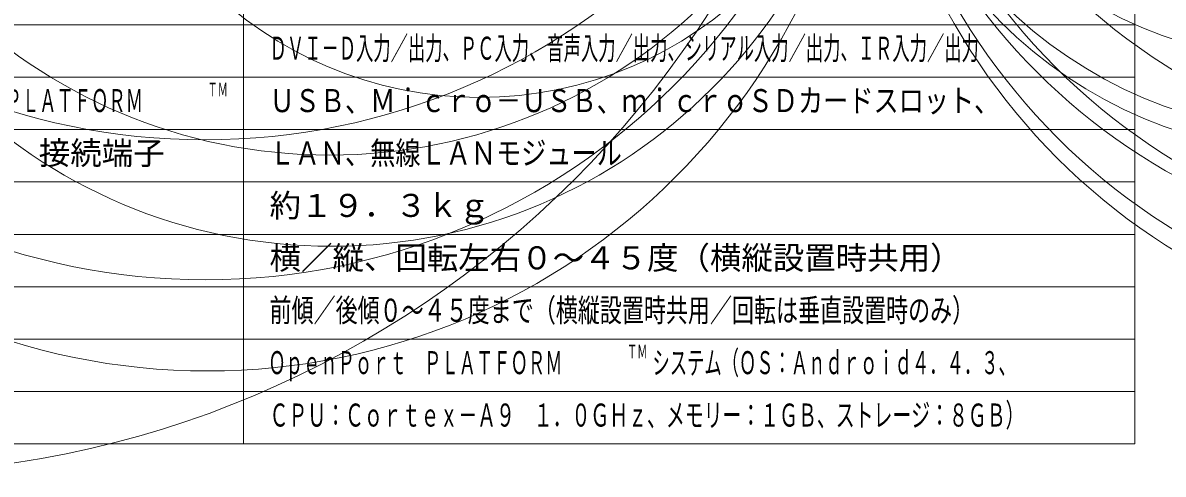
# Model space of a CAD drawing. Units: millimetres, scale not verified. Extents: x -154 to 160, y -59 to 132.
# Drawn here: x -43.5 to 65.2, y -59.4 to -16.3 of the extents above; entities that cross this region are included whole.
import ezdxf
from ezdxf.enums import TextEntityAlignment as Align

# ---------------------------------------------------------------- set-up
doc = ezdxf.new("R2010")
doc.units = ezdxf.units.MM
doc.header["$LTSCALE"] = 0.125
doc.layers.add('0-1_MOJI1', color=7, linetype='Continuous')
doc.layers.add('0-2_WAKU', color=1, linetype='Continuous', lineweight=18)
doc.layers.add('0-3_GAIKEI', color=1, linetype='Continuous', lineweight=18)
doc.styles.add('ＭＳ ゴシック', font='')
doc.styles.get('ＭＳ ゴシック').set_extended_font_data('MS Gothic')

msp = doc.modelspace()

# ---------------------------------------------------------------- linework, layer by layer
at = {"layer": '0-2_WAKU', "color": 4}
for p, q in [((-22.4907, -56.5104), (-22.4907, 8.4896)), ((62.5093, -56.5104), (62.5093, 8.4896)), ((-62.4907, -56.5104), (62.5093, -56.5104))]:
    msp.add_line(p, q, dxfattribs=at)
at = {"layer": '0-2_WAKU'}
for p, q in [((-62.4907, -16.5104), (62.5093, -16.5104)), ((62.5093, -21.5104), (-62.4907, -21.5104)), ((-62.4907, -26.5104), (62.5093, -26.5104)), ((-62.4907, -31.5104), (62.5093, -31.5104)), ((-62.4907, -36.5104), (62.5093, -36.5104)), ((-62.4907, -41.5104), (62.5093, -41.5104)), ((-62.4907, -46.5104), (62.5093, -46.5104)), ((-62.4907, -51.5104), (62.5093, -51.5104))]:
    msp.add_line(p, q, dxfattribs=at)
at = {"layer": '0-3_GAIKEI'}
for centre, radius in [((-58.6634, 36.2911), 95.6834), ((-26.1661, 35.7901), 63.278), ((98.5105, 31.3631), 61.416), ((-26.1072, 22.2434), 63.091), ((98.2859, 22.8178), 61.3195), ((94.5665, 20.3185), 58.5054), ((98.482, 16.0779), 61.3195), ((-25.911, 13.5465), 63.091), ((98.482, 14.1208), 61.3195), ((-14.2651, 22.2747), 51.2249), ((79.8726, 22.7484), 42.882), ((-14.069, 13.5778), 51.2249), ((80.0687, 16.0085), 42.882), ((80.0687, 14.0514), 42.882), ((0.0382, 13.6822), 37.1294)]:
    msp.add_circle(centre, radius, dxfattribs=at)

# ---------------------------------------------------------------- texts
at = {"layer": '0-1_MOJI1', "style": 'ＭＳ ゴシック'}
for s, height, width, p in [('ＤＶＩ－Ｄ入力／出力、ＰＣ入力、音声入力／出力、シリアル入力／出力、ＩＲ入力／出力', 2.199, 0.55, (-19.9907, -20.5104)), ('ＯｐｅｎＰｏｒｔ\u3000ＰＬＡＴＦＯＲＭ', 2.199, 0.55, (-60.1027, -25.5104)), ('ＴＭ', 1.283, 0.55, (-25.896, -23.7187)), ('ＵＳＢ、Ｍｉｃｒｏ－ＵＳＢ、ｍｉｃｒｏＳＤカードスロット、', 2.199, 0.8, (-19.9907, -25.5104)), ('ＬＡＮ、無線ＬＡＮモジュール', 2.199, 0.8, (-19.9907, -30.5104)), ('前傾／後傾０～４５度まで（横縦設置時共用／回転は垂直設置時のみ）', 2.199, 0.7, (-19.9907, -45.5104)), ('ＯｐｅｎＰｏｒｔ\u3000ＰＬＡＴＦＯＲＭ', 2.199, 0.55, (-20.1027, -50.5104)), ('ＴＭ', 1.283, 0.55, (14.104, -48.7187)), ('システム（ＯＳ：Ａｎｄｒｏｉｄ４．４．３、', 2.199, 0.55, (16.5213, -50.5104)), ('ＣＰＵ：Ｃｏｒｔｅｘ－Ａ９\u3000１．０ＧＨｚ、メモリー：１ＧＢ、ストレージ：８ＧＢ）', 2.199, 0.6, (-19.9907, -55.5104))]:
    msp.add_text(s, height=height, dxfattribs=dict(at, width=width)).set_placement(p, align=Align.BOTTOM_LEFT)
for s, p in [('\u3000\u3000\u3000\u3000\u3000\u3000接続端子', (-59.9907, -30.5104)), ('約１９．３ｋｇ', (-19.9907, -35.5104)), ('横／縦、回転左右０～４５度（横縦設置時共用）', (-19.9907, -40.5104))]:
    msp.add_text(s, height=2.199, dxfattribs=at).set_placement(p, align=Align.BOTTOM_LEFT)

doc.saveas('drawing.dxf')
